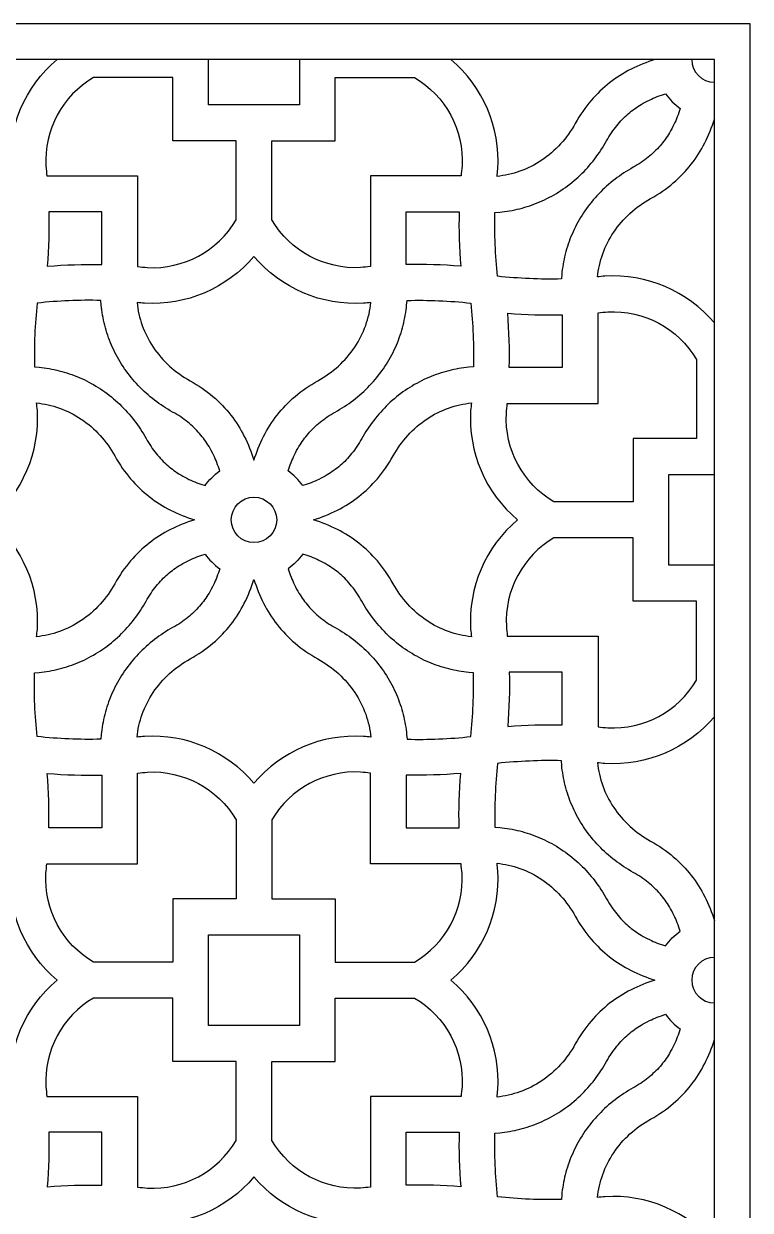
# Model space of a CAD drawing. Extents: x 195 to 842, y 474 to 1122.
# Drawn here: x 596.4 to 842.2, y 720 to 1121.6 of the extents above; entities that cross this region are included whole.
import ezdxf

# ---------------------------------------------------------------- set-up
doc = ezdxf.new("R2010")
doc.units = 0
doc.layers.add('LAYER_01', color=7, linetype='CONTINUOUS')

msp = doc.modelspace()

# ---------------------------------------------------------------- linework, layer by layer
at = {"layer": 'LAYER_01'}
for points in [[(194.74, 474.12), (842.23, 474.12), (842.23, 1121.61), (194.74, 1121.61)], [(206.86, 486.24), (830.1, 486.24), (830.1, 1109.48), (206.86, 1109.48)], [(689.67, 797.86), (689.67, 782.49), (658.92, 782.49), (658.92, 813.24), (689.67, 813.24)]]:
    msp.add_lwpolyline(points, close=True, dxfattribs=at)
for points in [[(591.79, 1072.4, -0.237112), (607.66, 1109.48)], [(809.96, 1109.48), (808.91, 1109.14), (807.87, 1108.79), (806.84, 1108.41), (805.82, 1108.01), (804.82, 1107.59), (803.82, 1107.16), (802.85, 1106.7), (801.88, 1106.22), (800.93, 1105.72), (799.99, 1105.2), (799.07, 1104.66), (798.16, 1104.1), (797.26, 1103.52), (796.38, 1102.91), (795.51, 1102.28), (794.65, 1101.63), (793.81, 1100.96), (792.99, 1100.26), (792.18, 1099.54), (791.38, 1098.8), (790.6, 1098.03), (789.83, 1097.23), (789.08, 1096.42), (788.34, 1095.57), (787.62, 1094.7), (786.92, 1093.81), (786.23, 1092.89), (785.56, 1091.94), (784.9, 1090.97), (784.26, 1089.96), (783.64, 1088.93), (783.03, 1087.87), (782.49, 1086.94), (781.93, 1086.02), (781.34, 1085.12), (780.73, 1084.24), (780.09, 1083.37), (779.43, 1082.53), (778.75, 1081.71), (778.04, 1080.9), (777.31, 1080.13), (776.56, 1079.37), (775.78, 1078.64), (774.99, 1077.94), (774.18, 1077.26), (773.35, 1076.61), (772.51, 1075.98), (771.65, 1075.39), (770.77, 1074.82), (769.88, 1074.28), (768.98, 1073.77), (768.06, 1073.29), (767.13, 1072.85), (766.2, 1072.43), (765.25, 1072.04), (764.3, 1071.68), (763.34, 1071.36), (762.38, 1071.06), (761.41, 1070.8), (760.44, 1070.56), (759.46, 1070.35), (758.49, 1070.18), (757.51, 1070.03), (756.54, 1069.91, -0.003722), (756.8, 1072.4, 0.237112), (740.93, 1109.48)], [(830.1, 1020.31, 0.237112), (793.02, 1036.18, -0.003722), (790.53, 1035.92), (790.65, 1036.89), (790.8, 1037.87), (790.97, 1038.84), (791.18, 1039.82), (791.41, 1040.79), (791.68, 1041.76), (791.98, 1042.72), (792.3, 1043.68), (792.66, 1044.63), (793.05, 1045.58), (793.47, 1046.51), (793.91, 1047.44), (794.39, 1048.36), (794.9, 1049.26), (795.44, 1050.15), (796.01, 1051.03), (796.6, 1051.89), (797.23, 1052.73), (797.88, 1053.56), (798.56, 1054.37), (799.26, 1055.16), (799.99, 1055.94), (800.75, 1056.69), (801.52, 1057.42), (802.33, 1058.13), (803.15, 1058.81), (803.99, 1059.47), (804.86, 1060.11), (805.74, 1060.72), (806.64, 1061.31), (807.56, 1061.87), (808.49, 1062.41), (809.55, 1063.02), (810.58, 1063.64), (811.59, 1064.28), (812.56, 1064.94), (813.51, 1065.61), (814.43, 1066.3), (815.32, 1067), (816.19, 1067.72), (817.04, 1068.46), (817.85, 1069.21), (818.65, 1069.98), (819.42, 1070.76), (820.16, 1071.56), (820.88, 1072.37), (821.58, 1073.19), (822.25, 1074.03), (822.9, 1074.89), (823.53, 1075.76), (824.14, 1076.64), (824.72, 1077.54), (825.28, 1078.45), (825.82, 1079.37), (826.34, 1080.31), (826.84, 1081.26), (827.32, 1082.23), (827.78, 1083.2), (828.21, 1084.2), (828.63, 1085.2), (829.03, 1086.22), (829.41, 1087.25), (829.76, 1088.29), (830.1, 1089.34)], [(830.1, 887.04, -0.237112), (793.02, 871.17, 0.003722), (790.53, 871.43), (790.65, 870.46), (790.8, 869.48), (790.97, 868.51), (791.18, 867.53), (791.41, 866.56), (791.68, 865.59), (791.98, 864.63), (792.3, 863.67), (792.66, 862.72), (793.05, 861.77), (793.47, 860.84), (793.91, 859.91), (794.39, 858.99), (794.9, 858.09), (795.44, 857.2), (796.01, 856.32), (796.6, 855.46), (797.23, 854.62), (797.88, 853.79), (798.56, 852.98), (799.26, 852.18), (799.99, 851.41), (800.75, 850.66), (801.52, 849.93), (802.33, 849.22), (803.15, 848.54), (803.99, 847.88), (804.86, 847.24), (805.74, 846.63), (806.64, 846.04), (807.56, 845.48), (808.49, 844.94), (809.55, 844.33), (810.58, 843.71), (811.59, 843.07), (812.56, 842.41), (813.51, 841.74), (814.43, 841.05), (815.32, 840.35), (816.19, 839.63), (817.04, 838.89), (817.85, 838.14), (818.65, 837.37), (819.42, 836.59), (820.16, 835.79), (820.88, 834.98), (821.58, 834.16), (822.25, 833.32), (822.9, 832.46), (823.53, 831.59), (824.14, 830.71), (824.72, 829.81), (825.28, 828.9), (825.82, 827.98), (826.34, 827.04), (826.84, 826.09), (827.32, 825.12), (827.78, 824.14), (828.21, 823.15), (828.63, 822.15), (829.03, 821.13), (829.41, 820.1), (829.76, 819.06), (830.1, 818.01)], [(591.79, 760.78, -0.237112), (607.66, 797.86, -0.237112), (591.79, 834.94, 0.003722)], [(830.1, 708.69, 0.237112), (793.02, 724.56, -0.003722), (790.53, 724.3), (790.65, 725.27), (790.8, 726.25), (790.97, 727.22), (791.18, 728.2), (791.41, 729.17), (791.68, 730.14), (791.98, 731.1), (792.3, 732.06), (792.66, 733.01), (793.05, 733.96), (793.47, 734.89), (793.91, 735.82), (794.39, 736.73), (794.9, 737.64), (795.44, 738.53), (796.01, 739.41), (796.6, 740.27), (797.23, 741.11), (797.88, 741.94), (798.56, 742.75), (799.26, 743.54), (799.99, 744.32), (800.75, 745.07), (801.52, 745.8), (802.33, 746.5), (803.15, 747.19), (803.99, 747.85), (804.86, 748.49), (805.74, 749.1), (806.64, 749.69), (807.56, 750.25), (808.49, 750.79), (809.55, 751.4), (810.58, 752.02), (811.59, 752.66), (812.56, 753.32), (813.51, 753.99), (814.43, 754.68), (815.32, 755.38), (816.19, 756.1), (817.04, 756.84), (817.85, 757.59), (818.65, 758.36), (819.42, 759.14), (820.16, 759.94), (820.88, 760.75), (821.58, 761.57), (822.25, 762.41), (822.9, 763.27), (823.53, 764.14), (824.14, 765.02), (824.72, 765.92), (825.28, 766.83), (825.82, 767.75), (826.34, 768.69), (826.84, 769.64), (827.32, 770.61), (827.78, 771.58), (828.21, 772.57), (828.63, 773.58), (829.03, 774.6), (829.41, 775.63), (829.76, 776.67), (830.1, 777.72)], [(711.37, 715.36, -0.237112), (674.29, 731.23, -0.237112), (637.21, 715.36, 0.003722)]]:
    msp.add_lwpolyline(points, format="xyb", dxfattribs=at)
for points in [[(689.67, 1109.48), (689.67, 1094.11), (658.92, 1094.11), (658.92, 1109.48)], [(830.1, 938.3), (814.73, 938.3), (814.73, 969.05), (830.1, 969.05)]]:
    msp.add_lwpolyline(points, dxfattribs=at)
for points in [[(646.8, 1103.42), (620, 1103.42, 0.280109), (603.88, 1073.41, -0.004613), (604.21, 1070.1), (634.91, 1070.1), (634.91, 1039.4, -0.004613), (638.22, 1039.07, 0.280109), (668.23, 1055.19), (668.23, 1081.99), (646.8, 1081.99)], [(701.79, 1103.42), (728.59, 1103.42, -0.280109), (744.71, 1073.41, 0.004613), (744.38, 1070.1), (713.68, 1070.1), (713.68, 1039.4, 0.004613), (710.37, 1039.07, -0.280109), (680.36, 1055.19), (680.36, 1081.99), (701.79, 1081.99)], [(802.59, 1073), (801.79, 1072.54), (801, 1072.08), (800.22, 1071.59), (799.45, 1071.1), (798.69, 1070.59), (797.94, 1070.06), (797.19, 1069.52), (796.46, 1068.97), (795.73, 1068.4), (795.01, 1067.82), (794.31, 1067.22), (793.61, 1066.61), (792.93, 1065.98), (792.26, 1065.35), (791.61, 1064.7), (790.96, 1064.04), (790.33, 1063.36), (789.71, 1062.67), (789.11, 1061.97), (788.52, 1061.26), (787.94, 1060.54), (787.38, 1059.81), (786.83, 1059.07), (786.3, 1058.32), (785.79, 1057.56), (785.3, 1056.79), (784.81, 1056.01), (784.35, 1055.23), (783.9, 1054.43), (783.47, 1053.63), (783.05, 1052.81), (782.65, 1051.99), (782.27, 1051.18), (781.91, 1050.36), (781.56, 1049.53), (781.23, 1048.69), (780.92, 1047.85), (780.63, 1047), (780.35, 1046.15), (780.08, 1045.29), (779.85, 1044.45), (779.62, 1043.6), (779.42, 1042.75), (779.23, 1041.9), (779.05, 1041.04), (778.89, 1040.18), (778.75, 1039.32), (778.63, 1038.45), (778.52, 1037.64), (778.44, 1036.83), (778.3, 1035.21, -0.032077), (756.74, 1036.12, -0.032077), (755.83, 1057.69), (757.45, 1057.82), (758.26, 1057.91), (759.07, 1058.01), (759.94, 1058.13), (760.8, 1058.27), (761.66, 1058.43), (762.52, 1058.61), (763.37, 1058.8), (764.22, 1059), (765.07, 1059.23), (765.91, 1059.46), (766.77, 1059.73), (767.62, 1060.01), (768.47, 1060.3), (769.31, 1060.61), (770.15, 1060.94), (770.98, 1061.29), (771.8, 1061.65), (772.61, 1062.03), (773.43, 1062.43), (774.25, 1062.85), (775.05, 1063.28), (775.85, 1063.73), (776.63, 1064.19), (777.41, 1064.68), (778.18, 1065.17), (778.94, 1065.68), (779.69, 1066.21), (780.43, 1066.76), (781.16, 1067.32), (781.88, 1067.9), (782.59, 1068.49), (783.29, 1069.09), (783.98, 1069.71), (784.66, 1070.34), (785.32, 1070.99), (785.97, 1071.64), (786.6, 1072.31), (787.23, 1072.99), (787.84, 1073.69), (788.44, 1074.39), (789.02, 1075.11), (789.59, 1075.84), (790.14, 1076.57), (790.68, 1077.32), (791.21, 1078.07), (791.72, 1078.83), (792.21, 1079.6), (792.7, 1080.38), (793.16, 1081.17), (793.62, 1081.97), (794.01, 1082.66), (794.42, 1083.35), (794.84, 1084.02), (795.28, 1084.69), (795.7, 1085.3), (796.14, 1085.9), (796.59, 1086.5), (797.05, 1087.08), (797.5, 1087.63), (797.97, 1088.17), (798.44, 1088.69), (798.93, 1089.21), (799.41, 1089.7), (799.9, 1090.17), (800.41, 1090.64), (800.92, 1091.09), (801.44, 1091.53), (801.96, 1091.96), (802.5, 1092.37), (803.04, 1092.77), (803.6, 1093.17), (804.16, 1093.55), (804.73, 1093.91), (805.31, 1094.27), (806, 1094.67), (806.69, 1095.05), (807.39, 1095.42), (808.1, 1095.78), (808.76, 1096.08), (809.41, 1096.37), (810.07, 1096.65), (810.74, 1096.92), (811.44, 1097.19), (812.15, 1097.44), (813.57, 1097.91, 0.087587), (818.53, 1092.95), (818.06, 1091.53), (817.81, 1090.82), (817.54, 1090.12), (817.27, 1089.45), (816.99, 1088.79), (816.7, 1088.14), (816.4, 1087.48), (816.04, 1086.77), (815.67, 1086.07), (815.29, 1085.38), (814.89, 1084.69), (814.53, 1084.11), (814.17, 1083.54), (813.79, 1082.98), (813.39, 1082.42), (812.99, 1081.88), (812.58, 1081.34), (812.15, 1080.82), (811.71, 1080.3), (811.26, 1079.79), (810.79, 1079.28), (810.32, 1078.79), (809.83, 1078.31), (809.31, 1077.82), (808.79, 1077.35), (808.25, 1076.88), (807.7, 1076.43), (807.12, 1075.97), (806.52, 1075.52), (805.92, 1075.08), (805.31, 1074.66), (804.64, 1074.22), (803.97, 1073.8), (803.28, 1073.39)], [(604.35, 1039.54, -0.02556), (622.78, 1040.07), (622.78, 1057.97), (604.88, 1057.97, -0.02556)], [(744.24, 1039.54, 0.02556), (725.81, 1040.07), (725.81, 1057.97), (743.71, 1057.97, 0.02556)], [(674.29, 1042.85, -0.237112), (637.21, 1026.98, 0.003722), (634.72, 1027.24), (634.84, 1026.27), (634.99, 1025.29), (635.16, 1024.32), (635.37, 1023.34), (635.6, 1022.37), (635.87, 1021.4), (636.17, 1020.44), (636.49, 1019.48), (636.85, 1018.53), (637.24, 1017.58), (637.66, 1016.65), (638.1, 1015.72), (638.58, 1014.8), (639.09, 1013.9), (639.63, 1013.01), (640.2, 1012.13), (640.79, 1011.27), (641.42, 1010.43), (642.07, 1009.6), (642.75, 1008.79), (643.45, 1007.99), (644.18, 1007.22), (644.94, 1006.47), (645.71, 1005.74), (646.52, 1005.03), (647.34, 1004.35), (648.18, 1003.69), (649.05, 1003.05), (649.93, 1002.44), (650.83, 1001.85), (651.75, 1001.29), (652.68, 1000.75), (653.74, 1000.14), (654.77, 999.52), (655.78, 998.88), (656.75, 998.22), (657.7, 997.55), (658.62, 996.86), (659.51, 996.16), (660.38, 995.44), (661.23, 994.7), (662.04, 993.95), (662.84, 993.18), (663.61, 992.4), (664.35, 991.6), (665.07, 990.79), (665.77, 989.97), (666.44, 989.13), (667.09, 988.27), (667.72, 987.4), (668.33, 986.52), (668.91, 985.62), (669.47, 984.71), (670.01, 983.79), (670.53, 982.85), (671.03, 981.9), (671.51, 980.93), (671.96, 979.96), (672.4, 978.96), (672.82, 977.96), (673.22, 976.94), (673.6, 975.91), (673.95, 974.87), (674.29, 973.82), (674.63, 974.87), (674.99, 975.91), (675.37, 976.94), (675.77, 977.96), (676.19, 978.96), (676.62, 979.96), (677.08, 980.93), (677.56, 981.9), (678.06, 982.85), (678.58, 983.79), (679.12, 984.71), (679.68, 985.62), (680.26, 986.52), (680.87, 987.4), (681.5, 988.27), (682.15, 989.13), (682.82, 989.97), (683.52, 990.79), (684.24, 991.6), (684.98, 992.4), (685.75, 993.18), (686.55, 993.95), (687.36, 994.7), (688.21, 995.44), (689.08, 996.16), (689.97, 996.86), (690.89, 997.55), (691.84, 998.22), (692.81, 998.88), (693.82, 999.52), (694.85, 1000.14), (695.91, 1000.75), (696.84, 1001.29), (697.76, 1001.85), (698.66, 1002.44), (699.54, 1003.05), (700.4, 1003.69), (701.25, 1004.35), (702.07, 1005.03), (702.87, 1005.74), (703.65, 1006.47), (704.41, 1007.22), (705.14, 1007.99), (705.84, 1008.79), (706.52, 1009.6), (707.17, 1010.43), (707.8, 1011.27), (708.39, 1012.13), (708.96, 1013.01), (709.5, 1013.9), (710.01, 1014.8), (710.49, 1015.72), (710.93, 1016.65), (711.35, 1017.58), (711.74, 1018.53), (712.1, 1019.48), (712.42, 1020.44), (712.72, 1021.4), (712.98, 1022.37), (713.22, 1023.34), (713.43, 1024.32), (713.6, 1025.29), (713.75, 1026.27), (713.87, 1027.24, 0.003722), (711.37, 1026.98, -0.237112)], [(600.02, 1005.47), (601.64, 1005.34), (602.45, 1005.25), (603.26, 1005.15), (604.13, 1005.03), (604.99, 1004.89), (605.85, 1004.73), (606.71, 1004.55), (607.56, 1004.36), (608.41, 1004.16), (609.26, 1003.93), (610.1, 1003.69), (610.96, 1003.43), (611.81, 1003.15), (612.66, 1002.86), (613.5, 1002.55), (614.34, 1002.22), (615.17, 1001.87), (615.99, 1001.51), (616.8, 1001.13), (617.62, 1000.73), (618.44, 1000.31), (619.24, 999.88), (620.04, 999.43), (620.82, 998.97), (621.6, 998.48), (622.37, 997.99), (623.13, 997.48), (623.88, 996.95), (624.62, 996.4), (625.35, 995.84), (626.07, 995.26), (626.78, 994.67), (627.48, 994.07), (628.17, 993.45), (628.85, 992.82), (629.51, 992.17), (630.16, 991.52), (630.79, 990.85), (631.42, 990.16), (632.03, 989.47), (632.63, 988.77), (633.21, 988.05), (633.78, 987.32), (634.33, 986.59), (634.87, 985.84), (635.4, 985.09), (635.91, 984.33), (636.4, 983.56), (636.89, 982.77), (637.35, 981.98), (637.81, 981.19), (638.2, 980.5), (638.61, 979.81), (639.03, 979.14), (639.47, 978.47), (639.89, 977.86), (640.33, 977.26), (640.78, 976.66), (641.24, 976.08), (641.69, 975.53), (642.16, 974.99), (642.63, 974.47), (643.12, 973.95), (643.6, 973.46), (644.09, 972.99), (644.6, 972.52), (645.11, 972.07), (645.63, 971.63), (646.15, 971.2), (646.69, 970.79), (647.23, 970.39), (647.79, 969.99), (648.35, 969.61), (648.92, 969.25), (649.5, 968.89), (650.19, 968.49), (650.88, 968.1), (651.58, 967.74), (652.29, 967.38), (652.95, 967.08), (653.6, 966.79), (654.26, 966.51), (654.93, 966.24), (655.63, 965.97), (656.34, 965.72), (657.76, 965.25, -0.087587), (662.72, 970.21), (662.25, 971.63), (662, 972.34), (661.73, 973.04), (661.46, 973.71), (661.18, 974.37), (660.89, 975.02), (660.58, 975.67), (660.23, 976.39), (659.86, 977.09), (659.48, 977.78), (659.08, 978.47), (658.72, 979.05), (658.36, 979.62), (657.98, 980.18), (657.58, 980.74), (657.18, 981.28), (656.77, 981.82), (656.34, 982.34), (655.9, 982.86), (655.45, 983.37), (654.98, 983.88), (654.51, 984.37), (654.02, 984.85), (653.5, 985.34), (652.98, 985.81), (652.44, 986.28), (651.89, 986.73), (651.31, 987.19), (650.71, 987.64), (650.11, 988.08), (649.5, 988.5), (648.83, 988.94), (648.16, 989.36), (647.47, 989.77), (646.78, 990.16), (645.98, 990.61), (645.19, 991.08), (644.41, 991.57), (643.64, 992.06), (642.88, 992.57), (642.13, 993.1), (641.38, 993.64), (640.65, 994.19), (639.92, 994.76), (639.2, 995.34), (638.5, 995.94), (637.8, 996.55), (637.12, 997.17), (636.45, 997.81), (635.79, 998.46), (635.15, 999.12), (634.52, 999.8), (633.9, 1000.49), (633.3, 1001.18), (632.7, 1001.9), (632.13, 1002.62), (631.57, 1003.35), (631.02, 1004.09), (630.49, 1004.84), (629.98, 1005.6), (629.48, 1006.37), (629, 1007.15), (628.54, 1007.93), (628.09, 1008.73), (627.66, 1009.53), (627.24, 1010.35), (626.84, 1011.17), (626.46, 1011.98), (626.1, 1012.8), (625.75, 1013.63), (625.42, 1014.47), (625.11, 1015.31), (624.82, 1016.16), (624.54, 1017.01), (624.27, 1017.87), (624.04, 1018.71), (623.81, 1019.56), (623.61, 1020.41), (623.42, 1021.26), (623.24, 1022.12), (623.08, 1022.98), (622.94, 1023.84), (622.82, 1024.71), (622.71, 1025.52), (622.63, 1026.33), (622.49, 1027.95, 0.032077), (600.93, 1027.04, 0.032077)], [(748.57, 1005.47), (746.95, 1005.34), (746.14, 1005.25), (745.33, 1005.15), (744.46, 1005.03), (743.6, 1004.89), (742.74, 1004.73), (741.88, 1004.55), (741.03, 1004.36), (740.18, 1004.16), (739.33, 1003.93), (738.49, 1003.69), (737.63, 1003.43), (736.78, 1003.15), (735.93, 1002.86), (735.09, 1002.55), (734.25, 1002.22), (733.42, 1001.87), (732.6, 1001.51), (731.79, 1001.13), (730.97, 1000.73), (730.15, 1000.31), (729.35, 999.88), (728.55, 999.43), (727.77, 998.97), (726.99, 998.48), (726.22, 997.99), (725.46, 997.48), (724.71, 996.95), (723.97, 996.4), (723.24, 995.84), (722.52, 995.26), (721.8, 994.67), (721.11, 994.07), (720.42, 993.45), (719.74, 992.82), (719.08, 992.17), (718.43, 991.52), (717.79, 990.85), (717.17, 990.16), (716.56, 989.47), (715.96, 988.77), (715.38, 988.05), (714.81, 987.32), (714.26, 986.59), (713.72, 985.84), (713.19, 985.09), (712.68, 984.33), (712.19, 983.56), (711.7, 982.77), (711.23, 981.98), (710.78, 981.19), (710.39, 980.5), (709.98, 979.81), (709.56, 979.14), (709.12, 978.47), (708.7, 977.86), (708.26, 977.26), (707.81, 976.66), (707.35, 976.08), (706.9, 975.53), (706.43, 974.99), (705.96, 974.47), (705.47, 973.95), (704.99, 973.46), (704.5, 972.99), (703.99, 972.52), (703.48, 972.07), (702.96, 971.63), (702.44, 971.2), (701.9, 970.79), (701.36, 970.39), (700.8, 969.99), (700.24, 969.61), (699.67, 969.25), (699.09, 968.89), (698.4, 968.49), (697.71, 968.1), (697.01, 967.74), (696.29, 967.38), (695.64, 967.08), (694.99, 966.79), (694.33, 966.51), (693.66, 966.24), (692.96, 965.97), (692.25, 965.72), (690.83, 965.25, 0.087587), (685.87, 970.21), (686.34, 971.63), (686.59, 972.34), (686.86, 973.04), (687.13, 973.71), (687.41, 974.37), (687.7, 975.02), (688, 975.67), (688.36, 976.39), (688.72, 977.09), (689.11, 977.78), (689.51, 978.47), (689.87, 979.05), (690.23, 979.62), (690.61, 980.18), (691.01, 980.74), (691.41, 981.28), (691.82, 981.82), (692.25, 982.34), (692.69, 982.86), (693.14, 983.37), (693.61, 983.88), (694.08, 984.37), (694.57, 984.85), (695.09, 985.34), (695.61, 985.81), (696.15, 986.28), (696.7, 986.73), (697.28, 987.19), (697.88, 987.64), (698.48, 988.08), (699.09, 988.5), (699.76, 988.94), (700.43, 989.36), (701.12, 989.77), (701.81, 990.16), (702.6, 990.61), (703.39, 991.08), (704.18, 991.57), (704.95, 992.06), (705.71, 992.57), (706.46, 993.1), (707.21, 993.64), (707.94, 994.19), (708.67, 994.76), (709.38, 995.34), (710.09, 995.94), (710.78, 996.55), (711.47, 997.17), (712.14, 997.81), (712.79, 998.46), (713.44, 999.12), (714.07, 999.8), (714.69, 1000.49), (715.29, 1001.18), (715.88, 1001.9), (716.46, 1002.62), (717.02, 1003.35), (717.57, 1004.09), (718.1, 1004.84), (718.61, 1005.6), (719.1, 1006.37), (719.59, 1007.15), (720.05, 1007.93), (720.5, 1008.73), (720.93, 1009.53), (721.35, 1010.35), (721.75, 1011.17), (722.13, 1011.98), (722.49, 1012.8), (722.84, 1013.63), (723.17, 1014.47), (723.48, 1015.31), (723.77, 1016.16), (724.05, 1017.01), (724.31, 1017.87), (724.55, 1018.71), (724.78, 1019.56), (724.98, 1020.41), (725.17, 1021.26), (725.35, 1022.12), (725.51, 1022.98), (725.65, 1023.84), (725.77, 1024.71), (725.87, 1025.52), (725.96, 1026.33), (726.09, 1027.95, -0.032077), (747.66, 1027.04, -0.032077)], [(824.04, 981.17), (802.61, 981.17), (802.61, 959.74), (775.81, 959.74, -0.280109), (759.69, 989.75, 0.004613), (760.02, 993.06), (790.72, 993.06), (790.72, 1023.76, 0.004613), (794.03, 1024.09, -0.280109), (824.04, 1007.97)], [(760.69, 1005.19, 0.02556), (760.16, 1023.62, 0.02556), (778.59, 1023.09), (778.59, 1005.19)], [(600.99, 990.75, -0.003722), (600.73, 993.25), (601.7, 993.13), (602.68, 992.98), (603.65, 992.81), (604.63, 992.6), (605.6, 992.36), (606.57, 992.1), (607.53, 991.8), (608.49, 991.48), (609.44, 991.12), (610.39, 990.73), (611.32, 990.31), (612.25, 989.87), (613.16, 989.39), (614.07, 988.88), (614.96, 988.34), (615.84, 987.77), (616.7, 987.18), (617.54, 986.55), (618.37, 985.9), (619.18, 985.22), (619.97, 984.52), (620.75, 983.79), (621.5, 983.03), (622.23, 982.25), (622.94, 981.45), (623.62, 980.63), (624.28, 979.78), (624.92, 978.92), (625.53, 978.04), (626.12, 977.14), (626.68, 976.22), (627.22, 975.29), (627.83, 974.23), (628.45, 973.2), (629.09, 972.19), (629.75, 971.22), (630.42, 970.27), (631.11, 969.35), (631.81, 968.46), (632.53, 967.59), (633.27, 966.74), (634.02, 965.93), (634.79, 965.13), (635.57, 964.36), (636.37, 963.62), (637.18, 962.9), (638, 962.2), (638.84, 961.53), (639.7, 960.88), (640.57, 960.25), (641.45, 959.64), (642.35, 959.06), (643.26, 958.5), (644.18, 957.96), (645.12, 957.44), (646.07, 956.94), (647.04, 956.46), (648.01, 956), (649, 955.57), (650.01, 955.15), (651.03, 954.75), (652.06, 954.37), (653.1, 954.01), (654.15, 953.67), (653.1, 953.33), (652.06, 952.98), (651.03, 952.6), (650.01, 952.2), (649, 951.78), (648.01, 951.34), (647.04, 950.89), (646.07, 950.41), (645.12, 949.91), (644.18, 949.39), (643.26, 948.85), (642.35, 948.29), (641.45, 947.71), (640.57, 947.1), (639.7, 946.47), (638.84, 945.82), (638, 945.15), (637.18, 944.45), (636.37, 943.73), (635.57, 942.99), (634.79, 942.22), (634.02, 941.42), (633.27, 940.61), (632.53, 939.76), (631.81, 938.89), (631.11, 938), (630.42, 937.08), (629.75, 936.13), (629.09, 935.16), (628.45, 934.15), (627.83, 933.12), (627.22, 932.06), (626.68, 931.13), (626.12, 930.21), (625.53, 929.31), (624.92, 928.43), (624.28, 927.56), (623.62, 926.72), (622.94, 925.9), (622.23, 925.09), (621.5, 924.32), (620.75, 923.56), (619.97, 922.83), (619.18, 922.13), (618.37, 921.45), (617.54, 920.8), (616.7, 920.17), (615.84, 919.58), (614.96, 919.01), (614.07, 918.47), (613.16, 917.96), (612.25, 917.48), (611.32, 917.04), (610.39, 916.62), (609.44, 916.23), (608.49, 915.87), (607.53, 915.55), (606.57, 915.25), (605.6, 914.98), (604.63, 914.75), (603.65, 914.54), (602.68, 914.37), (601.7, 914.22), (600.73, 914.1, -0.003722), (600.99, 916.59, 0.237112), (585.12, 953.67, 0.237112)], [(763.47, 953.67, 0.237112), (747.6, 916.59, -0.003722), (747.86, 914.1), (746.89, 914.22), (745.91, 914.37), (744.94, 914.54), (743.96, 914.75), (742.99, 914.98), (742.02, 915.25), (741.06, 915.55), (740.1, 915.87), (739.15, 916.23), (738.2, 916.62), (737.27, 917.04), (736.34, 917.48), (735.42, 917.96), (734.52, 918.47), (733.63, 919.01), (732.75, 919.58), (731.89, 920.17), (731.05, 920.8), (730.22, 921.45), (729.41, 922.13), (728.61, 922.83), (727.84, 923.56), (727.09, 924.32), (726.36, 925.09), (725.65, 925.9), (724.97, 926.72), (724.31, 927.56), (723.67, 928.43), (723.06, 929.31), (722.47, 930.21), (721.91, 931.13), (721.37, 932.06), (720.76, 933.12), (720.14, 934.15), (719.5, 935.16), (718.84, 936.13), (718.17, 937.08), (717.48, 938), (716.78, 938.89), (716.06, 939.76), (715.32, 940.61), (714.57, 941.42), (713.8, 942.22), (713.02, 942.99), (712.22, 943.73), (711.41, 944.45), (710.59, 945.15), (709.75, 945.82), (708.89, 946.47), (708.02, 947.1), (707.14, 947.71), (706.24, 948.29), (705.33, 948.85), (704.41, 949.39), (703.47, 949.91), (702.52, 950.41), (701.55, 950.89), (700.58, 951.34), (699.58, 951.78), (698.58, 952.2), (697.56, 952.6), (696.53, 952.98), (695.49, 953.33), (694.44, 953.67), (695.49, 954.01), (696.53, 954.37), (697.56, 954.75), (698.58, 955.15), (699.58, 955.57), (700.58, 956), (701.55, 956.46), (702.52, 956.94), (703.47, 957.44), (704.41, 957.96), (705.33, 958.5), (706.24, 959.06), (707.14, 959.64), (708.02, 960.25), (708.89, 960.88), (709.75, 961.53), (710.59, 962.2), (711.41, 962.9), (712.22, 963.62), (713.02, 964.36), (713.8, 965.13), (714.57, 965.93), (715.32, 966.74), (716.06, 967.59), (716.78, 968.46), (717.48, 969.35), (718.17, 970.27), (718.84, 971.22), (719.5, 972.19), (720.14, 973.2), (720.76, 974.23), (721.37, 975.29), (721.91, 976.22), (722.47, 977.14), (723.06, 978.04), (723.67, 978.92), (724.31, 979.78), (724.97, 980.63), (725.65, 981.45), (726.36, 982.25), (727.09, 983.03), (727.84, 983.79), (728.61, 984.52), (729.41, 985.22), (730.22, 985.9), (731.05, 986.55), (731.89, 987.18), (732.75, 987.77), (733.63, 988.34), (734.52, 988.88), (735.42, 989.39), (736.34, 989.87), (737.27, 990.31), (738.2, 990.73), (739.15, 991.12), (740.1, 991.48), (741.06, 991.8), (742.02, 992.1), (742.99, 992.36), (743.96, 992.6), (744.94, 992.81), (745.91, 992.98), (746.89, 993.13), (747.86, 993.25, -0.003722), (747.6, 990.75, 0.237112)], [(824.04, 926.18), (802.61, 926.18), (802.61, 947.61), (775.81, 947.61, 0.280109), (759.69, 917.6, -0.004613), (760.02, 914.29), (790.72, 914.29), (790.72, 883.59, -0.004613), (794.03, 883.26, 0.280109), (824.04, 899.38)], [(600.02, 901.87), (601.64, 902.01), (602.45, 902.09), (603.26, 902.2), (604.13, 902.32), (604.99, 902.46), (605.85, 902.62), (606.71, 902.8), (607.56, 902.99), (608.41, 903.19), (609.26, 903.42), (610.1, 903.65), (610.96, 903.92), (611.81, 904.2), (612.66, 904.49), (613.5, 904.8), (614.34, 905.13), (615.17, 905.48), (615.99, 905.84), (616.8, 906.22), (617.62, 906.62), (618.44, 907.04), (619.24, 907.47), (620.04, 907.92), (620.82, 908.38), (621.6, 908.86), (622.37, 909.36), (623.13, 909.87), (623.88, 910.4), (624.62, 910.95), (625.35, 911.51), (626.07, 912.08), (626.78, 912.68), (627.48, 913.28), (628.17, 913.9), (628.85, 914.53), (629.51, 915.17), (630.16, 915.83), (630.79, 916.5), (631.42, 917.18), (632.03, 917.88), (632.63, 918.58), (633.21, 919.3), (633.78, 920.03), (634.33, 920.76), (634.87, 921.51), (635.4, 922.26), (635.91, 923.02), (636.4, 923.79), (636.89, 924.57), (637.35, 925.36), (637.81, 926.16), (638.2, 926.85), (638.61, 927.54), (639.03, 928.21), (639.47, 928.88), (639.89, 929.49), (640.33, 930.09), (640.78, 930.69), (641.24, 931.27), (641.69, 931.82), (642.16, 932.36), (642.63, 932.88), (643.12, 933.4), (643.6, 933.89), (644.09, 934.36), (644.6, 934.83), (645.11, 935.28), (645.63, 935.72), (646.15, 936.15), (646.69, 936.56), (647.23, 936.96), (647.79, 937.36), (648.35, 937.74), (648.92, 938.1), (649.5, 938.46), (650.19, 938.86), (650.88, 939.24), (651.58, 939.61), (652.29, 939.96), (652.95, 940.27), (653.6, 940.56), (654.26, 940.84), (654.93, 941.11), (655.63, 941.38), (656.34, 941.63), (657.76, 942.1, 0.087587), (662.72, 937.14), (662.25, 935.72), (662, 935.01), (661.73, 934.31), (661.46, 933.64), (661.18, 932.98), (660.89, 932.33), (660.58, 931.67), (660.23, 930.96), (659.86, 930.26), (659.48, 929.57), (659.08, 928.88), (658.72, 928.3), (658.36, 927.73), (657.98, 927.17), (657.58, 926.61), (657.18, 926.07), (656.77, 925.53), (656.34, 925.01), (655.9, 924.49), (655.45, 923.98), (654.98, 923.47), (654.51, 922.98), (654.02, 922.5), (653.5, 922.01), (652.98, 921.54), (652.44, 921.07), (651.89, 920.62), (651.31, 920.16), (650.71, 919.71), (650.11, 919.27), (649.5, 918.85), (648.83, 918.41), (648.16, 917.99), (647.47, 917.58), (646.78, 917.19), (645.98, 916.73), (645.19, 916.27), (644.41, 915.78), (643.64, 915.29), (642.88, 914.78), (642.13, 914.25), (641.38, 913.71), (640.65, 913.16), (639.92, 912.59), (639.2, 912.01), (638.5, 911.41), (637.8, 910.8), (637.12, 910.17), (636.45, 909.54), (635.79, 908.89), (635.15, 908.23), (634.52, 907.55), (633.9, 906.86), (633.3, 906.16), (632.7, 905.45), (632.13, 904.73), (631.57, 904), (631.02, 903.26), (630.49, 902.51), (629.98, 901.75), (629.48, 900.98), (629, 900.2), (628.54, 899.42), (628.09, 898.62), (627.66, 897.82), (627.24, 897), (626.84, 896.18), (626.46, 895.37), (626.1, 894.55), (625.75, 893.72), (625.42, 892.88), (625.11, 892.04), (624.82, 891.19), (624.54, 890.34), (624.27, 889.48), (624.04, 888.64), (623.81, 887.79), (623.61, 886.94), (623.42, 886.09), (623.24, 885.23), (623.08, 884.37), (622.94, 883.51), (622.82, 882.64), (622.71, 881.83), (622.63, 881.02), (622.49, 879.4, -0.032077), (600.93, 880.31, -0.032077)], [(748.57, 901.87), (746.95, 902.01), (746.14, 902.09), (745.33, 902.2), (744.46, 902.32), (743.6, 902.46), (742.74, 902.62), (741.88, 902.8), (741.03, 902.99), (740.18, 903.19), (739.33, 903.42), (738.49, 903.65), (737.63, 903.92), (736.78, 904.2), (735.93, 904.49), (735.09, 904.8), (734.25, 905.13), (733.42, 905.48), (732.6, 905.84), (731.79, 906.22), (730.97, 906.62), (730.15, 907.04), (729.35, 907.47), (728.55, 907.92), (727.77, 908.38), (726.99, 908.86), (726.22, 909.36), (725.46, 909.87), (724.71, 910.4), (723.97, 910.95), (723.24, 911.51), (722.52, 912.08), (721.8, 912.68), (721.11, 913.28), (720.42, 913.9), (719.74, 914.53), (719.08, 915.17), (718.43, 915.83), (717.79, 916.5), (717.17, 917.18), (716.56, 917.88), (715.96, 918.58), (715.38, 919.3), (714.81, 920.03), (714.26, 920.76), (713.72, 921.51), (713.19, 922.26), (712.68, 923.02), (712.19, 923.79), (711.7, 924.57), (711.23, 925.36), (710.78, 926.16), (710.39, 926.85), (709.98, 927.54), (709.56, 928.21), (709.12, 928.88), (708.7, 929.49), (708.26, 930.09), (707.81, 930.69), (707.35, 931.27), (706.9, 931.82), (706.43, 932.36), (705.96, 932.88), (705.47, 933.4), (704.99, 933.89), (704.5, 934.36), (703.99, 934.83), (703.48, 935.28), (702.96, 935.72), (702.44, 936.15), (701.9, 936.56), (701.36, 936.96), (700.8, 937.36), (700.24, 937.74), (699.67, 938.1), (699.09, 938.46), (698.4, 938.86), (697.71, 939.24), (697.01, 939.61), (696.29, 939.96), (695.64, 940.27), (694.99, 940.56), (694.33, 940.84), (693.66, 941.11), (692.96, 941.38), (692.25, 941.63), (690.83, 942.1, -0.087587), (685.87, 937.14), (686.34, 935.72), (686.59, 935.01), (686.86, 934.31), (687.13, 933.64), (687.41, 932.98), (687.7, 932.33), (688, 931.67), (688.36, 930.96), (688.72, 930.26), (689.11, 929.57), (689.51, 928.88), (689.87, 928.3), (690.23, 927.73), (690.61, 927.17), (691.01, 926.61), (691.41, 926.07), (691.82, 925.53), (692.25, 925.01), (692.69, 924.49), (693.14, 923.98), (693.61, 923.47), (694.08, 922.98), (694.57, 922.5), (695.09, 922.01), (695.61, 921.54), (696.15, 921.07), (696.7, 920.62), (697.28, 920.16), (697.88, 919.71), (698.48, 919.27), (699.09, 918.85), (699.76, 918.41), (700.43, 917.99), (701.12, 917.58), (701.81, 917.19), (702.6, 916.73), (703.39, 916.27), (704.18, 915.78), (704.95, 915.29), (705.71, 914.78), (706.46, 914.25), (707.21, 913.71), (707.94, 913.16), (708.67, 912.59), (709.38, 912.01), (710.09, 911.41), (710.78, 910.8), (711.47, 910.17), (712.14, 909.54), (712.79, 908.89), (713.44, 908.23), (714.07, 907.55), (714.69, 906.86), (715.29, 906.16), (715.88, 905.45), (716.46, 904.73), (717.02, 904), (717.57, 903.26), (718.1, 902.51), (718.61, 901.75), (719.1, 900.98), (719.59, 900.2), (720.05, 899.42), (720.5, 898.62), (720.93, 897.82), (721.35, 897), (721.75, 896.18), (722.13, 895.37), (722.49, 894.55), (722.84, 893.72), (723.17, 892.88), (723.48, 892.04), (723.77, 891.19), (724.05, 890.34), (724.31, 889.48), (724.55, 888.64), (724.78, 887.79), (724.98, 886.94), (725.17, 886.09), (725.35, 885.23), (725.51, 884.37), (725.65, 883.51), (725.77, 882.64), (725.87, 881.83), (725.96, 881.02), (726.09, 879.4, 0.032077), (747.66, 880.31, 0.032077)], [(674.29, 864.5, 0.237112), (637.21, 880.37, -0.003722), (634.72, 880.11), (634.84, 881.08), (634.99, 882.06), (635.16, 883.03), (635.37, 884.01), (635.6, 884.98), (635.87, 885.95), (636.17, 886.91), (636.49, 887.87), (636.85, 888.82), (637.24, 889.77), (637.66, 890.7), (638.1, 891.63), (638.58, 892.54), (639.09, 893.45), (639.63, 894.34), (640.2, 895.22), (640.79, 896.08), (641.42, 896.92), (642.07, 897.75), (642.75, 898.56), (643.45, 899.35), (644.18, 900.13), (644.94, 900.88), (645.71, 901.61), (646.52, 902.32), (647.34, 903), (648.18, 903.66), (649.05, 904.3), (649.93, 904.91), (650.83, 905.5), (651.75, 906.06), (652.68, 906.6), (653.74, 907.21), (654.77, 907.83), (655.78, 908.47), (656.75, 909.13), (657.7, 909.8), (658.62, 910.49), (659.51, 911.19), (660.38, 911.91), (661.23, 912.65), (662.04, 913.4), (662.84, 914.17), (663.61, 914.95), (664.35, 915.75), (665.07, 916.56), (665.77, 917.38), (666.44, 918.22), (667.09, 919.08), (667.72, 919.95), (668.33, 920.83), (668.91, 921.73), (669.47, 922.64), (670.01, 923.56), (670.53, 924.5), (671.03, 925.45), (671.51, 926.42), (671.96, 927.39), (672.4, 928.38), (672.82, 929.39), (673.22, 930.41), (673.6, 931.44), (673.95, 932.48), (674.29, 933.53), (674.63, 932.48), (674.99, 931.44), (675.37, 930.41), (675.77, 929.39), (676.19, 928.38), (676.62, 927.39), (677.08, 926.42), (677.56, 925.45), (678.06, 924.5), (678.58, 923.56), (679.12, 922.64), (679.68, 921.73), (680.26, 920.83), (680.87, 919.95), (681.5, 919.08), (682.15, 918.22), (682.82, 917.38), (683.52, 916.56), (684.24, 915.75), (684.98, 914.95), (685.75, 914.17), (686.55, 913.4), (687.36, 912.65), (688.21, 911.91), (689.08, 911.19), (689.97, 910.49), (690.89, 909.8), (691.84, 909.13), (692.81, 908.47), (693.82, 907.83), (694.85, 907.21), (695.91, 906.6), (696.84, 906.06), (697.76, 905.5), (698.66, 904.91), (699.54, 904.3), (700.4, 903.66), (701.25, 903), (702.07, 902.32), (702.87, 901.61), (703.65, 900.88), (704.41, 900.13), (705.14, 899.35), (705.84, 898.56), (706.52, 897.75), (707.17, 896.92), (707.8, 896.08), (708.39, 895.22), (708.96, 894.34), (709.5, 893.45), (710.01, 892.54), (710.49, 891.63), (710.93, 890.7), (711.35, 889.77), (711.74, 888.82), (712.1, 887.87), (712.42, 886.91), (712.72, 885.95), (712.98, 884.98), (713.22, 884.01), (713.43, 883.03), (713.6, 882.06), (713.75, 881.08), (713.87, 880.11, -0.003722), (711.37, 880.37, 0.237112)], [(760.69, 902.16, -0.02556), (760.16, 883.73, -0.02556), (778.59, 884.26), (778.59, 902.16)], [(802.59, 834.35), (801.79, 834.8), (801, 835.27), (800.22, 835.76), (799.45, 836.25), (798.69, 836.76), (797.94, 837.29), (797.19, 837.83), (796.46, 838.38), (795.73, 838.95), (795.01, 839.53), (794.31, 840.13), (793.61, 840.74), (792.93, 841.36), (792.26, 842), (791.61, 842.65), (790.96, 843.31), (790.33, 843.99), (789.71, 844.68), (789.11, 845.37), (788.52, 846.09), (787.94, 846.81), (787.38, 847.54), (786.83, 848.28), (786.3, 849.03), (785.79, 849.79), (785.3, 850.56), (784.81, 851.34), (784.35, 852.12), (783.9, 852.92), (783.47, 853.72), (783.05, 854.54), (782.65, 855.36), (782.27, 856.17), (781.91, 856.99), (781.56, 857.82), (781.23, 858.66), (780.92, 859.5), (780.63, 860.35), (780.35, 861.2), (780.08, 862.06), (779.85, 862.9), (779.62, 863.75), (779.42, 864.6), (779.23, 865.45), (779.05, 866.31), (778.89, 867.17), (778.75, 868.03), (778.63, 868.9), (778.52, 869.71), (778.44, 870.52), (778.3, 872.14, 0.032077), (756.74, 871.23, 0.032077), (755.83, 849.66), (757.45, 849.53), (758.26, 849.44), (759.07, 849.34), (759.94, 849.22), (760.8, 849.08), (761.66, 848.92), (762.52, 848.74), (763.37, 848.55), (764.22, 848.35), (765.07, 848.12), (765.91, 847.88), (766.77, 847.62), (767.62, 847.34), (768.47, 847.05), (769.31, 846.74), (770.15, 846.41), (770.98, 846.06), (771.8, 845.7), (772.61, 845.32), (773.43, 844.92), (774.25, 844.5), (775.05, 844.07), (775.85, 843.62), (776.63, 843.16), (777.41, 842.67), (778.18, 842.18), (778.94, 841.67), (779.69, 841.14), (780.43, 840.59), (781.16, 840.03), (781.88, 839.45), (782.59, 838.86), (783.29, 838.26), (783.98, 837.64), (784.66, 837.01), (785.32, 836.36), (785.97, 835.71), (786.6, 835.04), (787.23, 834.35), (787.84, 833.66), (788.44, 832.95), (789.02, 832.24), (789.59, 831.51), (790.14, 830.78), (790.68, 830.03), (791.21, 829.28), (791.72, 828.52), (792.21, 827.75), (792.7, 826.96), (793.16, 826.17), (793.62, 825.38), (794.01, 824.69), (794.42, 824), (794.84, 823.33), (795.28, 822.66), (795.7, 822.05), (796.14, 821.45), (796.59, 820.85), (797.05, 820.27), (797.5, 819.72), (797.97, 819.18), (798.44, 818.66), (798.93, 818.14), (799.41, 817.65), (799.9, 817.18), (800.41, 816.71), (800.92, 816.25), (801.44, 815.82), (801.96, 815.39), (802.5, 814.98), (803.04, 814.58), (803.6, 814.18), (804.16, 813.8), (804.73, 813.43), (805.31, 813.08), (806, 812.68), (806.69, 812.29), (807.39, 811.93), (808.1, 811.57), (808.76, 811.27), (809.41, 810.98), (810.07, 810.7), (810.74, 810.43), (811.44, 810.16), (812.15, 809.91), (813.57, 809.44, -0.087587), (818.53, 814.4), (818.06, 815.82), (817.81, 816.53), (817.54, 817.23), (817.27, 817.89), (816.99, 818.56), (816.7, 819.21), (816.4, 819.86), (816.04, 820.58), (815.67, 821.28), (815.29, 821.97), (814.89, 822.66), (814.53, 823.24), (814.17, 823.81), (813.79, 824.37), (813.39, 824.93), (812.99, 825.47), (812.58, 826.01), (812.15, 826.53), (811.71, 827.05), (811.26, 827.56), (810.79, 828.07), (810.32, 828.56), (809.83, 829.04), (809.31, 829.53), (808.79, 830), (808.25, 830.47), (807.7, 830.92), (807.12, 831.38), (806.52, 831.83), (805.92, 832.27), (805.31, 832.69), (804.64, 833.13), (803.97, 833.55), (803.28, 833.96)], [(646.8, 803.93), (620, 803.93, -0.280109), (603.88, 833.94, 0.004613), (604.21, 837.25), (634.91, 837.25), (634.91, 867.95, 0.004613), (638.22, 868.28, -0.280109), (668.23, 852.16), (668.23, 825.36), (646.8, 825.36)], [(604.35, 867.81, 0.02556), (622.78, 867.28), (622.78, 849.38), (604.88, 849.38, 0.02556)], [(701.79, 803.93), (728.59, 803.93, 0.280109), (744.71, 833.94, -0.004613), (744.38, 837.25), (713.68, 837.25), (713.68, 867.95, -0.004613), (710.37, 868.28, 0.280109), (680.36, 852.16), (680.36, 825.36), (701.79, 825.36)], [(744.24, 867.81, -0.02556), (725.81, 867.28), (725.81, 849.38), (743.71, 849.38, -0.02556)], [(756.8, 834.94, -0.003722), (756.54, 837.44), (757.51, 837.32), (758.49, 837.17), (759.46, 837), (760.44, 836.79), (761.41, 836.55), (762.38, 836.29), (763.34, 835.99), (764.3, 835.67), (765.25, 835.31), (766.2, 834.92), (767.13, 834.5), (768.06, 834.05), (768.98, 833.58), (769.88, 833.07), (770.77, 832.53), (771.65, 831.96), (772.51, 831.37), (773.35, 830.74), (774.18, 830.09), (774.99, 829.41), (775.78, 828.71), (776.56, 827.98), (777.31, 827.22), (778.04, 826.44), (778.75, 825.64), (779.43, 824.82), (780.09, 823.97), (780.73, 823.11), (781.34, 822.23), (781.93, 821.33), (782.49, 820.41), (783.03, 819.48), (783.64, 818.42), (784.26, 817.39), (784.9, 816.38), (785.56, 815.41), (786.23, 814.46), (786.92, 813.54), (787.62, 812.64), (788.34, 811.78), (789.08, 810.93), (789.83, 810.12), (790.6, 809.32), (791.38, 808.55), (792.18, 807.81), (792.99, 807.09), (793.81, 806.39), (794.65, 805.72), (795.51, 805.07), (796.38, 804.44), (797.26, 803.83), (798.16, 803.25), (799.07, 802.69), (799.99, 802.15), (800.93, 801.63), (801.88, 801.13), (802.85, 800.65), (803.82, 800.19), (804.82, 799.76), (805.82, 799.34), (806.84, 798.94), (807.87, 798.56), (808.91, 798.2), (809.96, 797.86), (808.91, 797.52), (807.87, 797.17), (806.84, 796.79), (805.82, 796.39), (804.82, 795.97), (803.82, 795.53), (802.85, 795.08), (801.88, 794.6), (800.93, 794.1), (799.99, 793.58), (799.07, 793.04), (798.16, 792.48), (797.26, 791.89), (796.38, 791.29), (795.51, 790.66), (794.65, 790.01), (793.81, 789.34), (792.99, 788.64), (792.18, 787.92), (791.38, 787.17), (790.6, 786.41), (789.83, 785.61), (789.08, 784.8), (788.34, 783.95), (787.62, 783.08), (786.92, 782.19), (786.23, 781.27), (785.56, 780.32), (784.9, 779.35), (784.26, 778.34), (783.64, 777.31), (783.03, 776.25), (782.49, 775.32), (781.93, 774.4), (781.34, 773.5), (780.73, 772.62), (780.09, 771.75), (779.43, 770.91), (778.75, 770.09), (778.04, 769.28), (777.31, 768.51), (776.56, 767.75), (775.78, 767.02), (774.99, 766.31), (774.18, 765.64), (773.35, 764.98), (772.51, 764.36), (771.65, 763.77), (770.77, 763.2), (769.88, 762.66), (768.98, 762.15), (768.06, 761.67), (767.13, 761.23), (766.2, 760.81), (765.25, 760.42), (764.3, 760.06), (763.34, 759.74), (762.38, 759.44), (761.41, 759.17), (760.44, 758.94), (759.46, 758.73), (758.49, 758.56), (757.51, 758.41), (756.54, 758.29, -0.003722), (756.8, 760.78, 0.237112), (740.93, 797.86, 0.237112)], [(646.8, 791.8), (620, 791.8, 0.280109), (603.88, 761.79, -0.004613), (604.21, 758.48), (634.91, 758.48), (634.91, 727.78, -0.004613), (638.22, 727.45, 0.280109), (668.23, 743.57), (668.23, 770.37), (646.8, 770.37)], [(701.79, 791.8), (728.59, 791.8, -0.280109), (744.71, 761.79, 0.004613), (744.38, 758.48), (713.68, 758.48), (713.68, 727.78, 0.004613), (710.37, 727.45, -0.280109), (680.36, 743.57), (680.36, 770.37), (701.79, 770.37)], [(802.59, 761.38), (801.79, 760.92), (801, 760.46), (800.22, 759.97), (799.45, 759.48), (798.69, 758.97), (797.94, 758.44), (797.19, 757.9), (796.46, 757.35), (795.73, 756.78), (795.01, 756.2), (794.31, 755.6), (793.61, 754.99), (792.93, 754.36), (792.26, 753.73), (791.61, 753.08), (790.96, 752.42), (790.33, 751.74), (789.71, 751.05), (789.11, 750.35), (788.52, 749.64), (787.94, 748.92), (787.38, 748.19), (786.83, 747.45), (786.3, 746.7), (785.79, 745.94), (785.3, 745.17), (784.81, 744.39), (784.35, 743.61), (783.9, 742.81), (783.47, 742.01), (783.05, 741.19), (782.65, 740.37), (782.27, 739.56), (781.91, 738.74), (781.56, 737.91), (781.23, 737.07), (780.92, 736.23), (780.63, 735.38), (780.35, 734.53), (780.08, 733.67), (779.85, 732.83), (779.62, 731.98), (779.42, 731.13), (779.23, 730.28), (779.05, 729.42), (778.89, 728.56), (778.75, 727.7), (778.63, 726.83), (778.52, 726.02), (778.44, 725.21), (778.3, 723.59, -0.032077), (756.74, 724.5, -0.032077), (755.83, 746.06), (757.45, 746.2), (758.26, 746.28), (759.07, 746.39), (759.94, 746.51), (760.8, 746.65), (761.66, 746.81), (762.52, 746.98), (763.37, 747.18), (764.22, 747.38), (765.07, 747.6), (765.91, 747.84), (766.77, 748.11), (767.62, 748.39), (768.47, 748.68), (769.31, 748.99), (770.15, 749.32), (770.98, 749.67), (771.8, 750.03), (772.61, 750.41), (773.43, 750.81), (774.25, 751.23), (775.05, 751.66), (775.85, 752.11), (776.63, 752.57), (777.41, 753.05), (778.18, 753.55), (778.94, 754.06), (779.69, 754.59), (780.43, 755.14), (781.16, 755.7), (781.88, 756.27), (782.59, 756.87), (783.29, 757.47), (783.98, 758.09), (784.66, 758.72), (785.32, 759.36), (785.97, 760.02), (786.6, 760.69), (787.23, 761.37), (787.84, 762.07), (788.44, 762.77), (789.02, 763.49), (789.59, 764.22), (790.14, 764.95), (790.68, 765.7), (791.21, 766.45), (791.72, 767.21), (792.21, 767.98), (792.7, 768.76), (793.16, 769.55), (793.62, 770.35), (794.01, 771.04), (794.42, 771.73), (794.84, 772.4), (795.28, 773.06), (795.7, 773.68), (796.14, 774.28), (796.59, 774.88), (797.05, 775.46), (797.5, 776.01), (797.97, 776.55), (798.44, 777.07), (798.93, 777.59), (799.41, 778.08), (799.9, 778.55), (800.41, 779.02), (800.92, 779.47), (801.44, 779.91), (801.96, 780.34), (802.5, 780.75), (803.04, 781.15), (803.6, 781.55), (804.16, 781.93), (804.73, 782.29), (805.31, 782.65), (806, 783.05), (806.69, 783.43), (807.39, 783.8), (808.1, 784.15), (808.76, 784.46), (809.41, 784.75), (810.07, 785.03), (810.74, 785.3), (811.44, 785.57), (812.15, 785.82), (813.57, 786.29, 0.087587), (818.53, 781.33), (818.06, 779.91), (817.81, 779.2), (817.54, 778.5), (817.27, 777.83), (816.99, 777.17), (816.7, 776.51), (816.4, 775.86), (816.04, 775.15), (815.67, 774.45), (815.29, 773.76), (814.89, 773.07), (814.53, 772.49), (814.17, 771.92), (813.79, 771.36), (813.39, 770.8), (812.99, 770.26), (812.58, 769.72), (812.15, 769.2), (811.71, 768.68), (811.26, 768.17), (810.79, 767.66), (810.32, 767.17), (809.83, 766.69), (809.31, 766.2), (808.79, 765.73), (808.25, 765.26), (807.7, 764.81), (807.12, 764.35), (806.52, 763.9), (805.92, 763.46), (805.31, 763.04), (804.64, 762.6), (803.97, 762.18), (803.28, 761.77)], [(604.35, 727.92, -0.02556), (622.78, 728.45), (622.78, 746.35), (604.88, 746.35, -0.02556)], [(744.24, 727.92, 0.02556), (725.81, 728.45), (725.81, 746.35), (743.71, 746.35, 0.02556)]]:
    msp.add_lwpolyline(points, format="xyb", close=True, dxfattribs=at)
msp.add_circle((674.29, 953.67), 7.69, dxfattribs=at)
for centre, radius, start, end in [((830.1, 1109.48), 20.18, 180, 180.0377), ((830.1, 1109.48), 7.69, 180, 270), ((830.1, 1109.48), 20.18, 269.9623, 270), ((674.29, 953.67), 20.18, 179.9623, 180.0377), ((674.29, 953.67), 20.18, 269.9623, 270.0377), ((830.1, 797.86), 7.69, 90, 270), ((830.1, 797.86), 20.18, 179.9623, 180.0377), ((830.1, 797.86), 20.18, 269.9623, 270)]:
    msp.add_arc(centre, radius, start, end, dxfattribs=at)
at = {"layer": 'LAYER_01', "extrusion": (0, 0, -1)}
for centre, start, end in [((-674.29, 953.67), 89.9623, 90.0377), ((-674.29, 953.67), 179.9623, 180.0377), ((-830.1, 797.86), 89.9623, 90)]:
    msp.add_arc(centre, 20.18, start, end, dxfattribs=at)

doc.saveas('drawing.dxf')
